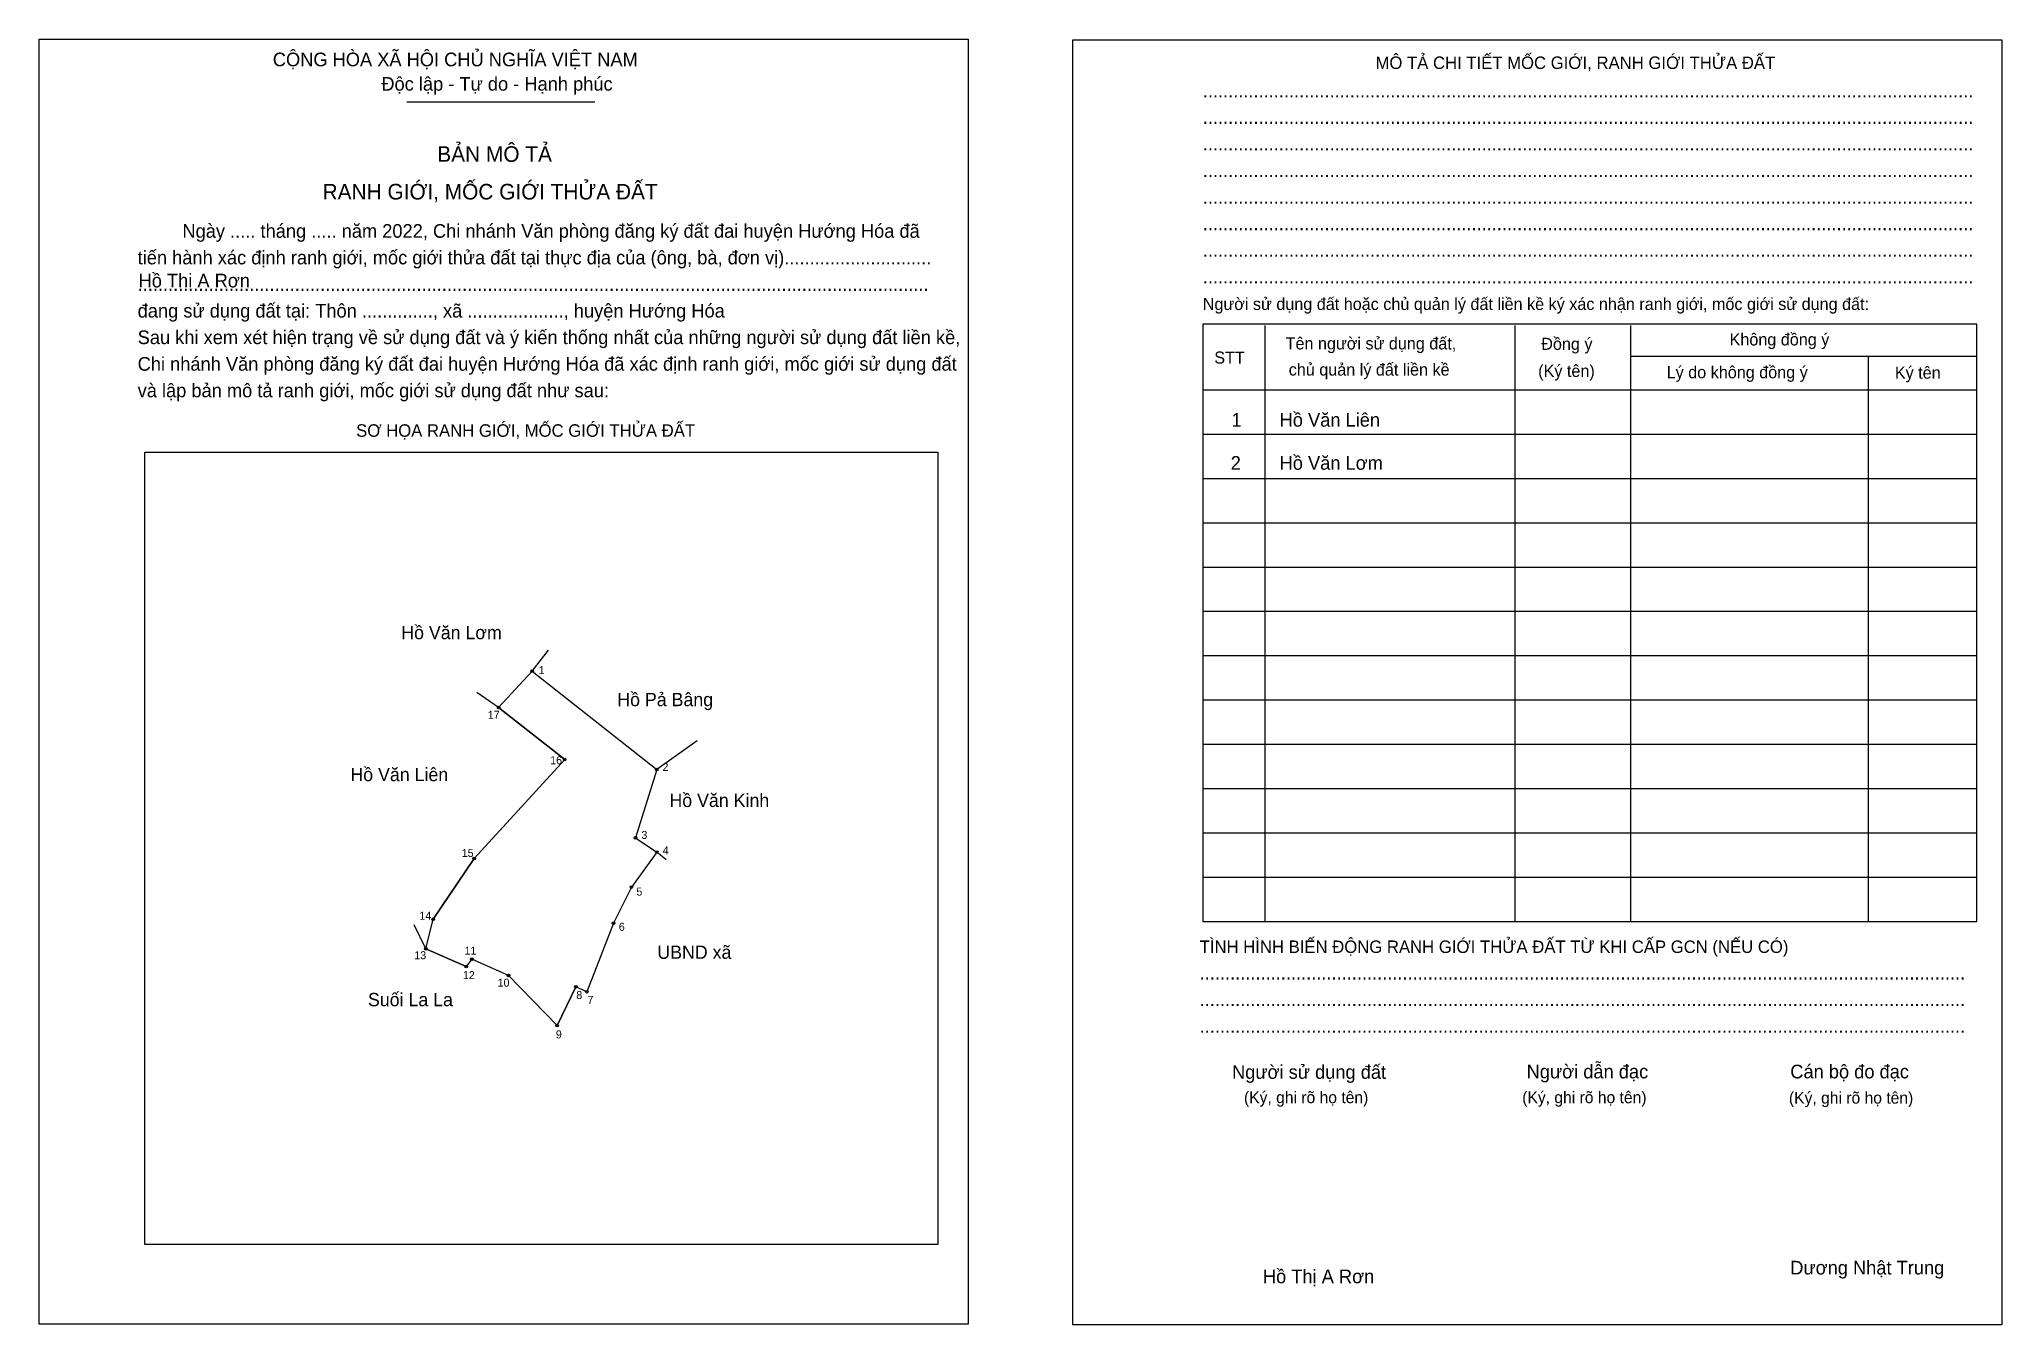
# Model space of a CAD drawing. Extents: x 544692 to 545614, y 1834691 to 1835294.
import ezdxf

# ---------------------------------------------------------------- set-up
doc = ezdxf.new("R2010")
doc.units = 0
for name, color, linetype in [('Level 1', 7, 'Continuous'), ('Level 10', 7, 'Continuous'), ('Level 11', 7, 'Continuous'), ('Level 2', 7, 'Continuous'), ('Level 25', 7, 'Continuous'), ('Level 27', 7, 'Continuous'), ('Level 36', 7, 'Continuous'), ('Level 52', 7, 'Continuous'), ('Level 55', 7, 'Continuous'), ('Level 6', 7, 'Continuous'), ('Level 9', 7, 'Continuous')]:
    doc.layers.add(name, color=color, linetype=linetype)

msp = doc.modelspace()

# ---------------------------------------------------------------- linework, layer by layer
at = {"layer": 'Level 1'}
for p, q in [((544692.27, 1835294.45), (544692.27, 1835294.45)), ((545177.8, 1835294.25), (545177.8, 1835294.25)), ((544864.95, 1835265.11), (544953.2, 1835265.11)), ((545268, 1835160), (545268, 1834880.05)), ((545385.39, 1835160), (545385.39, 1834880.05)), ((545439.72, 1835160), (545439.72, 1834880.05)), ((545439.72, 1835145.64), (545602.48, 1835145.64)), ((545551.49, 1835145.64), (545551.49, 1834880.05)), ((545238.87, 1835129.82), (545602.48, 1835129.82)), ((545238.87, 1835109), (545602.48, 1835109)), ((544741.83, 1835100.47), (544741.83, 1835100.47)), ((545238.87, 1835088.19), (545602.48, 1835088.19)), ((545238.87, 1835067.38), (545602.48, 1835067.38)), ((545238.87, 1835046.56), (545602.48, 1835046.56)), ((545238.87, 1835025.75), (545602.48, 1835025.75)), ((545238.87, 1835004.93), (545602.48, 1835004.93)), ((545238.87, 1834984.12), (545602.48, 1834984.12)), ((545238.87, 1834963.31), (545602.48, 1834963.31)), ((545238.87, 1834942.49), (545602.48, 1834942.49)), ((545238.87, 1834921.68), (545602.48, 1834921.68)), ((545238.87, 1834900.87), (545602.48, 1834900.87)), ((545114.4, 1834728.32), (545114.4, 1834728.32)), ((545128.67, 1834690.86), (545128.67, 1834690.86)), ((545614.2, 1834690.65), (545614.2, 1834690.65))]:
    msp.add_line(p, q, dxfattribs=at)
for points in [[(545602.48, 1835160.62), (545238.87, 1835160.62), (545238.87, 1834880.05), (545602.48, 1834880.05)], [(544741.83, 1835100.47), (545114.4, 1835100.47), (545114.4, 1834728.32), (544741.83, 1834728.32)]]:
    msp.add_lwpolyline(points, close=True, dxfattribs=at)
at = {"layer": 'Level 10'}
for p, q in [((545001.42, 1834964.99), (544982.34, 1834951.39)), ((544986.85, 1834909.06), (544982.34, 1834912.69))]:
    msp.add_line(p, q, dxfattribs=at)
msp.add_lwpolyline([(544982.34, 1834951.39), (544972.37, 1834919.31), (544982.34, 1834912.69), (544970.44, 1834896.25), (544962, 1834879.26), (544949.49, 1834847.09), (544944.36, 1834849.42), (544935.56, 1834831.14), (544912.68, 1834854.74), (544895.51, 1834862.32), (544892.9, 1834858.9), (544873.89, 1834867.22), (544877.34, 1834881.08), (544896.62, 1834909.68), (544939.1, 1834956.15), (544908.09, 1834980.5), (544923.79, 1834997.65)], close=True, dxfattribs=at)
at = {"layer": 'Level 11'}
for centre in [(544923.79, 1834997.65), (544908.09, 1834980.5), (544939.1, 1834956.15), (544982.34, 1834951.39), (544982.34, 1834951.39), (544972.37, 1834919.31), (544896.62, 1834909.68), (544982.34, 1834912.69), (544970.44, 1834896.25), (544877.34, 1834881.08), (544962, 1834879.26), (544873.89, 1834867.22), (544892.9, 1834858.9), (544895.51, 1834862.32), (544912.68, 1834854.74), (544944.36, 1834849.42), (544949.49, 1834847.09), (544935.56, 1834831.14)]:
    msp.add_circle(centre, 0.624, dxfattribs=at)
at = {"layer": 'Level 2'}
for points in [[(544692.28, 1835294.45), (545128.68, 1835294.45), (545128.68, 1834690.86), (544692.28, 1834690.86)], [(545177.8, 1835294.25), (545614.2, 1835294.25), (545614.2, 1834690.65), (545177.8, 1834690.65)]]:
    msp.add_lwpolyline(points, close=True, dxfattribs=at)
at = {"layer": 'Level 25'}
for p, q in [((544908.09, 1834980.5), (544939.1, 1834956.15)), ((544896.62, 1834909.68), (544877.34, 1834881.08)), ((544873.89, 1834867.22), (544892.9, 1834858.9)), ((544935.56, 1834831.14), (544944.36, 1834849.42))]:
    msp.add_line(p, q, dxfattribs=at)
at = {"layer": 'Level 27'}
for p, q in [((544923.79, 1834997.65), (544931.53, 1835007.45)), ((544908.09, 1834980.5), (544897.81, 1834987.59)), ((544873.89, 1834867.22), (544868.41, 1834878.44))]:
    msp.add_line(p, q, dxfattribs=at)

# ---------------------------------------------------------------- texts
at = {"layer": 'Level 1'}
for s, height, p in [('CỘNG HÒA XÃ HỘI CHỦ NGHĨA VIỆT NAM', 6.4103, (544801.99, 1835281.76)), ('MÔ TẢ CHI TIẾT MỐC GIỚI, RANH GIỚI THỬA ĐẤT', 5.8608, (545320.02, 1835280.49)), ('Độc lập - Tự do - Hạnh phúc', 6.4103, (544852.98, 1835270.31)), ('........................................................................................................................................................', 6.41027, (545238.87, 1835267.19)), ('........................................................................................................................................................', 6.41027, (545238.87, 1835254.7)), ('BẢN MÔ TẢ', 7.327, (544879.25, 1835236.88)), ('........................................................................................................................................................', 6.41027, (545238.87, 1835242.21)), ('RANH GIỚI, MỐC GIỚI THỬA ĐẤT', 7.3268, (544825.37, 1835219.19)), ('........................................................................................................................................................', 6.41027, (545238.87, 1835229.72)), ('........................................................................................................................................................', 6.41027, (545238.87, 1835217.24)), ('Ngày ..... tháng ..... năm 2022, Chi nhánh Văn phòng đăng ký đất đai huyện Hướng Hóa đã', 6.4103, (544759.53, 1835201.21)), ('........................................................................................................................................................', 6.41027, (545238.87, 1835204.75)), ('tiến hành xác định ranh giới, mốc giới thửa đất tại thực địa của (ông, bà, đơn vị).............................', 6.41027, (544738.5, 1835188.72)), ('........................................................................................................................................................', 6.41027, (545238.87, 1835192.26)), ('........................................................................................................................................................', 6.41027, (545238.87, 1835179.77)), ('............................................................................................................................................................', 6.41027, (544738.5, 1835176.23)), ('Người sử dụng đất hoặc chủ quản lý đất liền kề ký xác nhận ranh giới, mốc giới sử dụng đất:', 5.6782, (545238.87, 1835167.28)), ('đang sử dụng đất tại: Thôn .............., xã ..................., huyện Hướng Hóa', 6.4103, (544738.5, 1835163.74)), ('Sau khi xem xét hiện trạng về sử dụng đất và ý kiến thống nhất của những người sử dụng đất liền kề,', 6.4103, (544738.5, 1835151.26)), ('Tên người sử dụng đất,', 5.6782, (545277.79, 1835148.76)), ('Đồng ý', 5.678, (545397.88, 1835148.55)), ('Không đồng ý', 5.6782, (545486.34, 1835150.63)), ('Chi nhánh Văn phòng đăng ký đất đai huyện Hướng Hóa đã xác định ranh giới, mốc giới sử dụng đất', 6.4103, (544738.5, 1835138.77)), ('STT', 5.678, (545244.28, 1835142.1)), ('chủ quản lý đất liền kề', 5.6782, (545279.25, 1835136.48)), ('(Ký tên)', 5.678, (545396.43, 1835135.85)), ('Lý do không đồng ý', 5.6782, (545456.79, 1835135.23)), ('Ký tên', 5.678, (545563.98, 1835135.02)), ('và lập bản mô tả ranh giới, mốc giới sử dụng đất như sau:', 6.4103, (544738.5, 1835126.28)), ('SƠ HỌA RANH GIỚI, MỐC GIỚI THỬA ĐẤT', 5.8608, (544841.13, 1835107.74)), ('TÌNH HÌNH BIẾN ĐỘNG RANH GIỚI THỬA ĐẤT TỪ KHI CẤP GCN (NẾU CÓ)', 5.8608, (545237.41, 1834865.27)), ('.......................................................................................................................................................', 6.41027, (545237.41, 1834852.79)), ('.......................................................................................................................................................', 6.41027, (545237.41, 1834840.3)), ('.......................................................................................................................................................', 6.41027, (545237.41, 1834827.81)), ('Người sử dụng đất', 6.4103, (545252.6, 1834806.16)), ('Người dẫn đạc', 6.4103, (545391.01, 1834806.37)), ('Cán bộ đo đạc', 6.4103, (545514.86, 1834806.37)), ('(Ký, ghi rõ họ tên)', 5.4948, (545258.22, 1834794.72)), ('(Ký, ghi rõ họ tên)', 5.4948, (545388.93, 1834794.72)), ('(Ký, ghi rõ họ tên)', 5.4948, (545514.23, 1834794.51)), ('Dương Nhật Trung', 6.4103, (545514.86, 1834714.26))]:
    msp.add_text(s, height=height, dxfattribs=at).set_placement(p)
at = {"layer": 'Level 36'}
for s, height, p in [('Hồ Văn Lơm', 6.244, (544862.33, 1835012.66)), ('Hồ Pả Bâng', 6.244, (544963.81, 1834981.19)), ('Hồ Văn Liên', 6.2441, (544838.44, 1834945.98)), ('Hồ Văn Kinh', 6.2441, (544988.32, 1834933.84)), ('UBND xã', 6.244, (544982.63, 1834862.52)), ('Suối La La', 6.244, (544846.69, 1834840.25))]:
    msp.add_text(s, height=height, dxfattribs=at).set_placement(p)
at = {"layer": 'Level 52'}
for s, height, p in [('1', 6.41, (545252.38, 1835112.49)), ('Hồ Văn Liên', 6.4103, (545274.96, 1835112.49)), ('2', 6.41, (545251.99, 1835092.25)), ('Hồ Văn Lơm', 6.41, (545274.96, 1835092.25))]:
    msp.add_text(s, height=height, dxfattribs=at).set_placement(p)
at = {"layer": 'Level 55'}
for s, p in [('1', (544923.67, 1834997.65)), ('17', (544907.8, 1834980.5)), ('16', (544938.8, 1834956.15)), ('2', (544982.2, 1834951.39)), ('3', (544972.24, 1834919.31)), ('15', (544896.33, 1834909.68)), ('4', (544982.2, 1834912.69)), ('5', (544970.31, 1834896.25)), ('14', (544877.04, 1834881.08)), ('6', (544961.86, 1834879.26)), ('13', (544873.61, 1834867.22)), ('12', (544892.61, 1834858.9)), ('11', (544895.24, 1834862.32)), ('10', (544912.38, 1834854.74)), ('8', (544944.22, 1834849.42)), ('7', (544949.35, 1834847.09)), ('9', (544935.42, 1834831.14))]:
    msp.add_text(s, height=0.416, dxfattribs=at).set_placement(p)
at = {"layer": 'Level 6'}
for p in [(544738.94, 1835177.9), (545267.11, 1834710.14)]:
    msp.add_text('Hồ Thị A Rơn', height=6.4106, dxfattribs=at).set_placement(p)
at = {"layer": 'Level 9'}
for s, height, p in [('1', 3.75, (544926.88, 1834996.26)), ('17', 3.746, (544902.98, 1834975.27)), ('16', 3.746, (544932.29, 1834953.93)), ('2', 3.75, (544985.05, 1834950.75)), ('3', 3.75, (544975.14, 1834918.83)), ('15', 3.746, (544890.76, 1834910.38)), ('4', 3.75, (544985.15, 1834911.56)), ('5', 3.75, (544972.8, 1834892.22)), ('14', 3.746, (544870.86, 1834880.9)), ('6', 3.75, (544964.53, 1834875.7)), ('11', 3.746, (544892.05, 1834864.48)), ('13', 3.746, (544868.47, 1834862.34)), ('12', 3.746, (544891.29, 1834853)), ('10', 3.746, (544907.63, 1834849.45)), ('8', 3.75, (544944.55, 1834843.63)), ('7', 3.75, (544949.8, 1834841.36)), ('9', 3.75, (544934.96, 1834825.16))]:
    msp.add_text(s, height=height, dxfattribs=at).set_placement(p)

doc.saveas('drawing.dxf')
